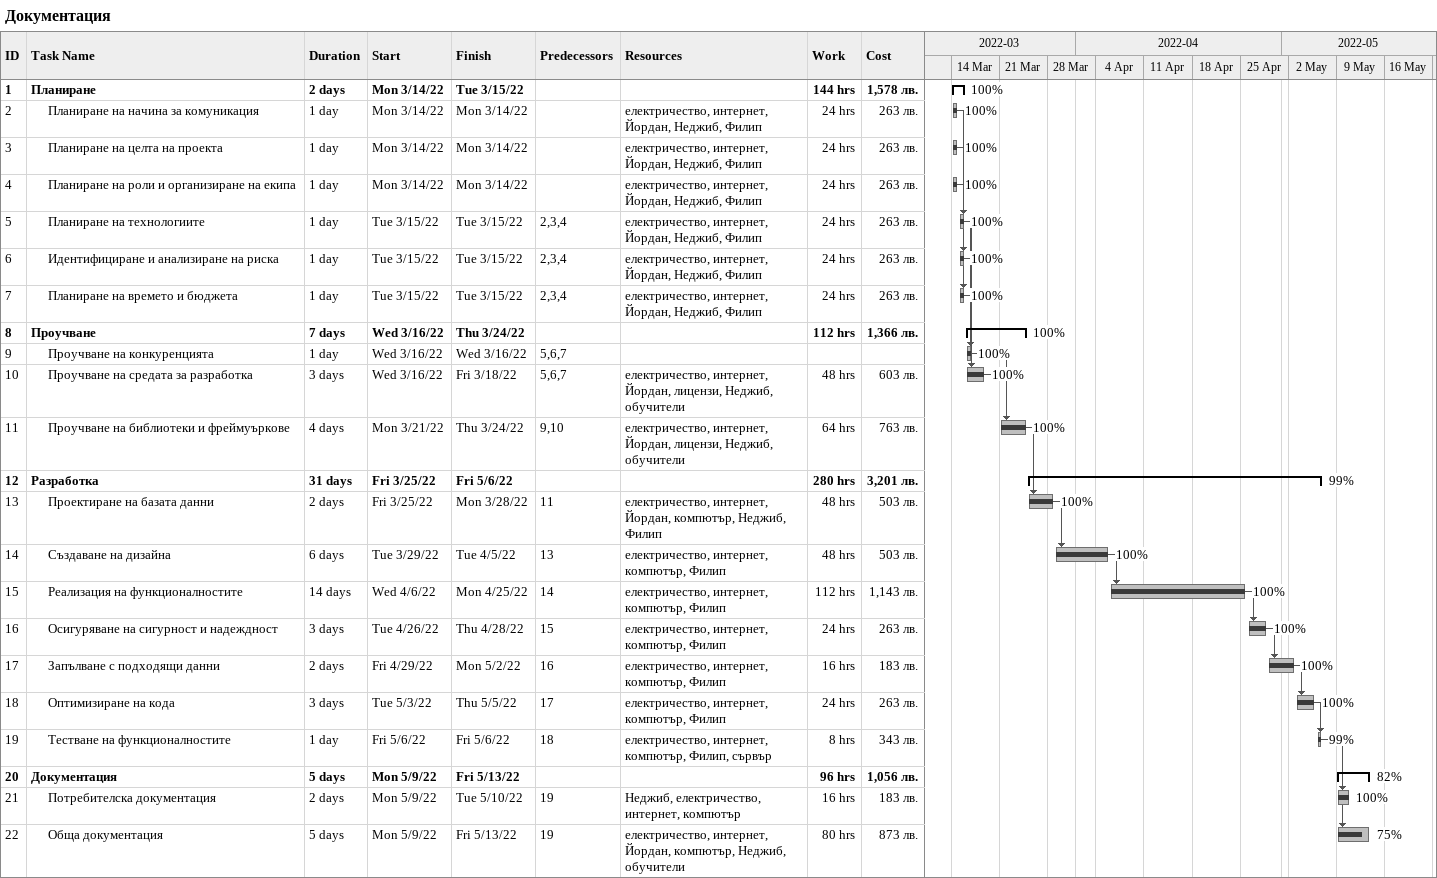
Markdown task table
Документация

| ID | Level | Task | Duration | Start | Finish | Predecessors | Resources | % complete | Work (h) | Cost (лв.) |
|---|---|---|---|---|---|---|---|---|---|---|
| 1 | 1 | **Планиране** | 2d | 2022-03-14 | 2022-03-15 |  |  | 100 | 144 | 1578 |
| 2 | 2 | Планиране на начина за комуникация | 1d | 2022-03-14 | 2022-03-14 |  | електричество, интернет, Йордан, Неджиб, Филип | 100 | 24 | 263 |
| 3 | 2 | Планиране на целта на проекта | 1d | 2022-03-14 | 2022-03-14 |  | електричество, интернет, Йордан, Неджиб, Филип | 100 | 24 | 263 |
| 4 | 2 | Планиране на роли и организиране на екипа | 1d | 2022-03-14 | 2022-03-14 |  | електричество, интернет, Йордан, Неджиб, Филип | 100 | 24 | 263 |
| 5 | 2 | Планиране на технологиите | 1d | 2022-03-15 | 2022-03-15 | 2, 3, 4 | електричество, интернет, Йордан, Неджиб, Филип | 100 | 24 | 263 |
| 6 | 2 | Идентифициране и анализиране на риска | 1d | 2022-03-15 | 2022-03-15 | 2, 3, 4 | електричество, интернет, Йордан, Неджиб, Филип | 100 | 24 | 263 |
| 7 | 2 | Планиране на времето и бюджета | 1d | 2022-03-15 | 2022-03-15 | 2, 3, 4 | електричество, интернет, Йордан, Неджиб, Филип | 100 | 24 | 263 |
| 8 | 1 | **Проучване** | 7d | 2022-03-16 | 2022-03-24 |  |  | 100 | 112 | 1366 |
| 9 | 2 | Проучване на конкуренцията | 1d | 2022-03-16 | 2022-03-16 | 5, 6, 7 |  | 100 |  |  |
| 10 | 2 | Проучване на средата за разработка | 3d | 2022-03-16 | 2022-03-18 | 5, 6, 7 | електричество, интернет, Йордан, лицензи, Неджиб, обучители | 100 | 48 | 603 |
| 11 | 2 | Проучване на библиотеки и фреймуъркове | 4d | 2022-03-21 | 2022-03-24 | 9, 10 | електричество, интернет, Йордан, лицензи, Неджиб, обучители | 100 | 64 | 763 |
| 12 | 1 | **Разработка** | 31d | 2022-03-25 | 2022-05-06 |  |  | 99 | 280 | 3201 |
| 13 | 2 | Проектиране на базата данни | 2d | 2022-03-25 | 2022-03-28 | 11 | електричество, интернет, Йордан, компютър, Неджиб, Филип | 100 | 48 | 503 |
| 14 | 2 | Създаване на дизайна | 6d | 2022-03-29 | 2022-04-05 | 13 | електричество, интернет, компютър, Филип | 100 | 48 | 503 |
| 15 | 2 | Реализация на функционалностите | 14d | 2022-04-06 | 2022-04-25 | 14 | електричество, интернет, компютър, Филип | 100 | 112 | 1143 |
| 16 | 2 | Осигуряване на сигурност и надеждност | 3d | 2022-04-26 | 2022-04-28 | 15 | електричество, интернет, компютър, Филип | 100 | 24 | 263 |
| 17 | 2 | Запълване с подходящи данни | 2d | 2022-04-29 | 2022-05-02 | 16 | електричество, интернет, компютър, Филип | 100 | 16 | 183 |
| 18 | 2 | Оптимизиране на кода | 3d | 2022-05-03 | 2022-05-05 | 17 | електричество, интернет, компютър, Филип | 100 | 24 | 263 |
| 19 | 2 | Тестване на функционалностите | 1d | 2022-05-06 | 2022-05-06 | 18 | електричество, интернет, компютър, Филип, сървър | 99 | 8 | 343 |
| 20 | 1 | **Документация** | 5d | 2022-05-09 | 2022-05-13 |  |  | 82 | 96 | 1056 |
| 21 | 2 | Потребителска документация | 2d | 2022-05-09 | 2022-05-10 | 19 | Неджиб, електричество, интернет, компютър | 100 | 16 | 183 |
| 22 | 2 | Обща документация | 5d | 2022-05-09 | 2022-05-13 | 19 | електричество, интернет, Йордан, компютър, Неджиб, обучители | 75 | 80 | 873 |
